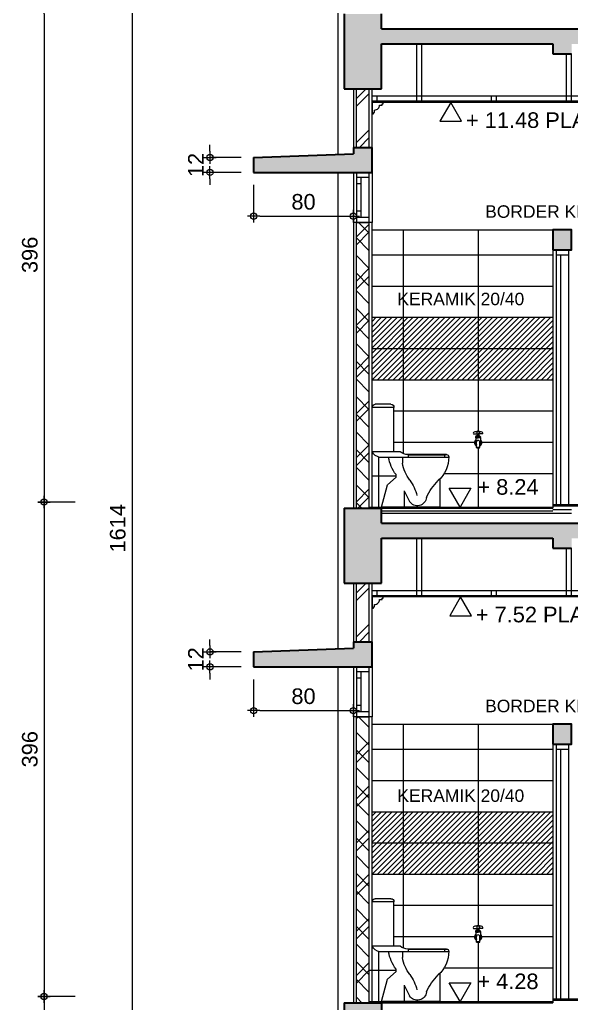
# Model space of a CAD drawing. Header units: millimetres. Extents: x -11 to 1625, y -267 to 180.
# Drawn here: x 1131.07 to 1139.92, y -32.23 to -16.47 of the extents above; entities that cross this region are included whole.
import ezdxf

# ---------------------------------------------------------------- set-up
doc = ezdxf.new("R2010")
doc.units = ezdxf.units.MM
for name, color, linetype, lineweight in [('ars', 11, 'Continuous', 5), ('blk', 1, 'Continuous', 30), ('kus', 63, 'Continuous', 15), ('lan', 7, 'Continuous', 15), ('not', 7, 'Continuous', 20), ('pla', 213, 'Continuous', 15), ('SANITAIR', 4, 'Continuous', 5), ('sol kol', 8, 'Continuous', 0), ('tem', 5, 'Continuous', 20), ('u', 6, 'Continuous', 20)]:
    doc.layers.add(name, color=color, linetype=linetype, lineweight=lineweight)
doc.styles.add('S', font='SIMPLEX', dxfattribs={"width": 1.1})
doc.styles.get("Standard").update_dxf_attribs({"font": 'ARIALUNI.TTF'})
doc.linetypes.add('BATTING', pattern='A,0.0001,-0.1,[134,ltypeshp.shx,S=0.1,R=0,X=-0.1,Y=0],-0.2,[134,ltypeshp.shx,S=0.1,R=180,X=0.1,Y=0],-0.1', length=0.4001)
doc.dimstyles.new('SK 50', dxfattribs={"dimtxt": 0.25, "dimasz": 0.1, "dimexe": 0, "dimexo": 0, "dimgap": 0.1, "dimtad": 1, "dimdec": 0, "dimlfac": 50, "dimzin": 12, "dimdsep": 46, "dimtxsty": 'Standard', "dimblk": 'BULAT', "dimcen": 0.1, "dimclrd": 256, "dimclre": 256, "dimclrt": 256, "dimadec": 0, "dimazin": 3, "dimtfac": 1, "dimtdec": 0, "dimtofl": 0, "dimtmove": 0, "dimatfit": 3, "dimldrblk": 'BULAT', "dimfxl": 0, "dimtolj": 1, "dimtzin": 0, "dimlwd": -1, "dimlwe": -1, "dimarcsym": 0})

# ---------------------------------------------------------------- blocks, each defined once
blk = doc.blocks.new('BULAT')
for p, q in [((-1, 0), (1, 0)), ((0, -1), (0, 1))]:
    blk.add_line(p, q)
blk.add_circle((0, 0), 0.5)
blk = doc.blocks.new('*D185')
at = {"layer": 'Defpoints', "color": 0, "ltscale": 0.15}
for p in [(1131.964, -32.12), (1131.464, -40.76), (1131.964, -40.76)]:
    blk.add_point(p, dxfattribs=at)
at = {"layer": 'u', "ltscale": 0.15}
for p, q in [((1131.964, -32.12), (1131.464, -32.12)), ((1131.464, -32.22), (1131.464, -40.66)), ((1131.964, -40.76), (1131.464, -40.76))]:
    blk.add_line(p, q, dxfattribs=at)
at = {"layer": 'u', "ltscale": 0.15, "xscale": 0.1, "yscale": 0.1, "zscale": 0.1}
for p, rotation in [((1131.464, -32.12), 90), ((1131.464, -40.76), 270)]:
    blk.add_blockref('BULAT', p, dxfattribs=dict(at, rotation=rotation))
at = {"layer": 'u', "ltscale": 0.15, "insert": (1131.236, -36.44), "char_height": 0.25, "attachment_point": 5, "rotation": 90}
blk.add_mtext('\\A1;432', dxfattribs=at)
blk = doc.blocks.new('*D186')
at = {"layer": 'Defpoints', "color": 0, "ltscale": 0.15}
for p in [(1131.964, -24.2), (1131.464, -32.12), (1131.964, -32.12)]:
    blk.add_point(p, dxfattribs=at)
at = {"layer": 'u', "ltscale": 0.15}
for p, q in [((1131.964, -24.2), (1131.464, -24.2)), ((1131.464, -24.3), (1131.464, -32.02)), ((1131.964, -32.12), (1131.464, -32.12))]:
    blk.add_line(p, q, dxfattribs=at)
at = {"layer": 'u', "ltscale": 0.15, "xscale": 0.1, "yscale": 0.1, "zscale": 0.1}
for p, rotation in [((1131.464, -24.2), 90), ((1131.464, -32.12), 270)]:
    blk.add_blockref('BULAT', p, dxfattribs=dict(at, rotation=rotation))
at = {"layer": 'u', "ltscale": 0.15, "insert": (1131.236, -28.16), "char_height": 0.25, "attachment_point": 5, "rotation": 90}
blk.add_mtext('\\A1;396', dxfattribs=at)
blk = doc.blocks.new('*D187')
at = {"layer": 'Defpoints', "color": 0, "ltscale": 0.15}
for p in [(1131.964, -16.28), (1131.464, -24.2), (1131.964, -24.2)]:
    blk.add_point(p, dxfattribs=at)
at = {"layer": 'u', "ltscale": 0.15}
for p, q in [((1131.964, -16.28), (1131.464, -16.28)), ((1131.464, -16.38), (1131.464, -24.1)), ((1131.964, -24.2), (1131.464, -24.2))]:
    blk.add_line(p, q, dxfattribs=at)
at = {"layer": 'u', "ltscale": 0.15, "xscale": 0.1, "yscale": 0.1, "zscale": 0.1}
for p, rotation in [((1131.464, -16.28), 90), ((1131.464, -24.2), 270)]:
    blk.add_blockref('BULAT', p, dxfattribs=dict(at, rotation=rotation))
at = {"layer": 'u', "ltscale": 0.15, "insert": (1131.236, -20.24), "char_height": 0.25, "attachment_point": 5, "rotation": 90}
blk.add_mtext('\\A1;396', dxfattribs=at)
blk = doc.blocks.new('*D190')
at = {"layer": 'Defpoints', "color": 0, "ltscale": 0.15}
for p in [(1133.374, -8.48), (1132.874, -40.76), (1133.374, -40.76)]:
    blk.add_point(p, dxfattribs=at)
at = {"layer": 'u', "ltscale": 0.15}
for p, q in [((1133.374, -8.48), (1132.874, -8.48)), ((1132.874, -8.58), (1132.874, -40.66)), ((1133.374, -40.76), (1132.874, -40.76))]:
    blk.add_line(p, q, dxfattribs=at)
at = {"layer": 'u', "ltscale": 0.15, "xscale": 0.1, "yscale": 0.1, "zscale": 0.1}
for p, rotation in [((1132.874, -8.48), 90), ((1132.874, -40.76), 270)]:
    blk.add_blockref('BULAT', p, dxfattribs=dict(at, rotation=rotation))
at = {"layer": 'u', "ltscale": 0.15, "insert": (1132.646, -24.62), "char_height": 0.25, "attachment_point": 5, "rotation": 90}
blk.add_mtext('\\A1;1614', dxfattribs=at)
blk = doc.blocks.new('Spwc1')
for p, q in [((-0.175, 0.798), (0, 0.798)), ((-0.175, 0.4425), (-0.175, 0.798)), ((-0.15, 0.823), (-0.025, 0.823)), ((0, 0.4425), (0, 0.798)), ((-0.615, 0.3975), (-0.0604, 0.3975)), ((-0.5975, 0.42), (-0.2886, 0.42)), ((-0.5816, 0.4148), (-0.5975, 0.42)), ((-0.5816, 0.4148), (-0.2886, 0.4148)), ((-0.5816, 0.4148), (-0.5816, 0.3975)), ((-0.2886, 0.42), (-0.2886, 0.3975)), ((-0.2435, 0.3975), (-0.2435, 0.3511)), ((-0.2251, 0.4425), (0, 0.4425)), ((-0.1918, 0.2402), (-0.1918, 0.2596)), ((-0.124, 0.1786), (-0.1918, 0.2402)), ((-0.5465, 0), (-0.5465, 0.2275)), ((-0.0741, 0), (-0.124, 0.1786)), ((-0.258, 0.1311), (-0.258, 0)), ((-0.5465, 0), (-0.0741, 0))]:
    blk.add_line(p, q)
for centre, radius, start, end in [((-0.15, 0.798), 0.025, 90, 180), ((-0.025, 0.798), 0.025, 0, 90), ((-0.5975, 0.4025), 0.0175, 90, 179.6021), ((-0.3615, 0.4009), 0.2535, 179.6021, 228.12266), ((-0.29, 0.525), 0.105, 270.75466, 308.22275), ((-0.4473, 0.4516), 0.3196, 323.07275, 350.36654), ((-0.0839, 0.4921), 0.0975, 283.93367, 329.40771), ((-0.5442, 0.3998), 0.3047, 322.79285, 350.80477), ((-0.8438, -0.1091), 0.4485, 24.44543, 45.72828), ((-0.0217, 0.0083), 0.3483, 143.47768, 166.03573), ((5.182, -2.5685), 6.073, 153.60665, 154.51163), ((-0.3624, 0.0836), 0.0735, 185.54906, 328.13904)]:
    blk.add_arc(centre, radius, start, end)
blk = doc.blocks.new('KRAN DPN')
for p, q in [((-0.0068, 0.056), (-0.0068, 0.0577)), ((0, 0.0556), (-0.0009, 0.0556)), ((0, 0.0556), (0.0009, 0.0556)), ((0.0068, 0.056), (0.0068, 0.0577)), ((-0.0255, 0.044), (0, 0.044)), ((-0.012, 0.0236), (-0.012, 0.0058)), ((-0.012, 0.0236), (0, 0.0236)), ((-0.005, 0.0356), (-0.0116, 0.0311)), ((-0.0069, 0.0496), (-0.0069, 0.044)), ((-0.005, 0.0356), (0, 0.0356)), ((-0.0044, 0.044), (-0.0044, 0.0357)), ((-0.0044, 0.0436), (-0.0044, 0.0357)), ((0.0255, 0.044), (0, 0.044)), ((0.005, 0.0356), (0, 0.0356)), ((0.012, 0.0236), (0, 0.0236)), ((0.0044, 0.044), (0.0044, 0.0357)), ((0.005, 0.0356), (0.0116, 0.0311)), ((0.0069, 0.0496), (0.0069, 0.044)), ((0.012, 0.0236), (0.012, 0.0058)), ((-0.0084, -0.0295), (-0.0084, -0.0107)), ((0.0084, -0.0295), (0.0084, -0.0107))]:
    blk.add_line(p, q)
for points in [[(-0.0093, 0.0249, -0.135076), (-0.01, 0.0251, -0.106889), (-0.0107, 0.0258, -0.081996), (-0.0112, 0.0268, -0.070252), (-0.0114, 0.0281, -0.070252), (-0.0112, 0.0295, -0.081996), (-0.0107, 0.0305, -0.106889), (-0.01, 0.0312, -0.135076), (-0.0093, 0.0314, -0.135076), (-0.0086, 0.0312, -0.106889), (-0.0078, 0.0305, -0.081996), (-0.0073, 0.0295, -0.070252), (-0.0071, 0.0281, -0.070252), (-0.0073, 0.0268, -0.081996), (-0.0078, 0.0258, -0.106889), (-0.0086, 0.0251, -0.135076)], [(0.0093, 0.0249, 0.135076), (0.01, 0.0251, 0.106889), (0.0107, 0.0258, 0.081996), (0.0112, 0.0268, 0.070252), (0.0114, 0.0281, 0.070252), (0.0112, 0.0295, 0.081996), (0.0107, 0.0305, 0.106889), (0.01, 0.0312, 0.135076), (0.0093, 0.0314, 0.135076), (0.0086, 0.0312, 0.106889), (0.0078, 0.0305, 0.081996), (0.0073, 0.0295, 0.070252), (0.0071, 0.0281, 0.070252), (0.0073, 0.0268, 0.081996), (0.0078, 0.0258, 0.106889), (0.0086, 0.0251, 0.135076)], [(-0.0084, -0.0295, 0.335448), (-0.0082, -0.0298, 0.039851), (-0.0059, -0.0302, 0.01707), (-0.0035, -0.0304, 0.012148), (0, -0.0305, 0.012148), (0.0035, -0.0304, 0.01707), (0.0059, -0.0302, 0.039851), (0.0082, -0.0298, 0.335448), (0.0084, -0.0295, 0.335448), (0.0082, -0.0293, 0.039851), (0.0059, -0.0288, 0.01707), (0.0035, -0.0286, 0.012148), (0, -0.0285, 0.012148), (-0.0035, -0.0286, 0.01707), (-0.0059, -0.0288, 0.039851), (-0.0082, -0.0293, 0.335448)]]:
    blk.add_lwpolyline(points, format="xyb", close=True)
for points in [[(0, 0.0252, -0.069918), (-0.002, 0.0255, -0.08174), (-0.0035, 0.0262, -0.106925), (-0.0045, 0.0273, -0.135638), (-0.0048, 0.0284, -0.135638), (-0.0045, 0.0295, -0.106925), (-0.0035, 0.0306, -0.08174), (-0.002, 0.0313, -0.069918), (0, 0.0316, -0.069918)], [(0, 0.0252, 0.069918), (0.002, 0.0255, 0.08174), (0.0035, 0.0262, 0.106925), (0.0045, 0.0273, 0.135638), (0.0048, 0.0284, 0.135638), (0.0045, 0.0295, 0.106925), (0.0035, 0.0306, 0.08174), (0.002, 0.0313, 0.069918), (0, 0.0316, 0.069918)]]:
    blk.add_lwpolyline(points, format="xyb")
for centre, radius, start, end in [((-0.0178, 0.0468), 0.0082, 86.021, 200.2935), ((-0.0014, -0.0518), 0.1079, 89.2732, 98.4366), ((-0.0009, 0.0496), 0.006, 90, 180), ((0.0002, 0.0318), 0.0269, 90.4162, 105.0874), ((-0.0002, 0.0318), 0.0269, 74.9126, 89.5838), ((0.0014, -0.0518), 0.1079, 81.5634, 90.7268), ((0.0009, 0.0496), 0.006, 0, 90), ((0.0178, 0.0468), 0.0082, 339.7065, 93.979), ((-0.0006, -0.0034), 0.0192, 126.5275, 246.031), ((-0.0086, 0.0266), 0.0054, 124.3, 175.2185), ((-0.0086, 0.0278), 0.0054, 188.1598, 231.4655), ((0.0126, -0.002), 0.0258, 162.5463, 215.4552), ((0.0072, -0.0035), 0.0172, 149.7355, 204.8477), ((0, 0), 0.00923, 33.9868, 146.0132), ((-0.0072, -0.0035), 0.0172, 335.1523, 30.2645), ((0.0006, -0.0034), 0.0192, 293.969, 53.4725), ((-0.0126, -0.002), 0.0258, 324.5448, 17.4537), ((0.0086, 0.0266), 0.0054, 4.7815, 55.7), ((0.0086, 0.0278), 0.0054, 308.5345, 351.8402)]:
    blk.add_arc(centre, radius, start, end)
blk = doc.blocks.new('PEILA')
blk.add_lwpolyline([(-0.188, -0.325), (0.188, -0.325), (0, 0)], close=True)
at = {"style": 'S', "width": 1.1, "flags": 4}
blk.add_attdef('CAT', (0.265, -0.289), '', height=0.2, dxfattribs=at)
blk = doc.blocks.new('*D195')
at = {"layer": 'Defpoints', "color": 0, "ltscale": 0.15}
for p in [(1134.824, -27.04), (1136.424, -27.04), (1136.424, -27.54)]:
    blk.add_point(p, dxfattribs=at)
at = {"layer": 'u', "ltscale": 0.15}
for p, q in [((1134.824, -27.04), (1134.824, -27.54)), ((1136.424, -27.04), (1136.424, -27.54)), ((1134.924, -27.54), (1136.324, -27.54))]:
    blk.add_line(p, q, dxfattribs=at)
at = {"layer": 'u', "ltscale": 0.15, "xscale": 0.1, "yscale": 0.1, "zscale": 0.1, "rotation": 180}
blk.add_blockref('BULAT', (1134.824, -27.54), dxfattribs=at)
at = {"layer": 'u', "ltscale": 0.15, "xscale": 0.1, "yscale": 0.1, "zscale": 0.1}
blk.add_blockref('BULAT', (1136.424, -27.54), dxfattribs=at)
at = {"layer": 'u', "ltscale": 0.15, "insert": (1135.624, -27.312), "char_height": 0.25, "attachment_point": 5}
blk.add_mtext('\\A1;80', dxfattribs=at)
blk = doc.blocks.new('*D196')
at = {"layer": 'Defpoints', "color": 0, "ltscale": 0.15}
for p in [(1134.624, -26.6), (1134.124, -26.84), (1134.624, -26.84)]:
    blk.add_point(p, dxfattribs=at)
at = {"layer": 'u', "ltscale": 0.15}
for p, q in [((1134.124, -26.5), (1134.124, -26.4)), ((1134.624, -26.6), (1134.124, -26.6)), ((1134.624, -26.84), (1134.124, -26.84)), ((1134.124, -26.94), (1134.124, -27.04))]:
    blk.add_line(p, q, dxfattribs=at)
at = {"layer": 'u', "ltscale": 0.15, "xscale": 0.1, "yscale": 0.1, "zscale": 0.1}
for p, rotation in [((1134.124, -26.6), 270), ((1134.124, -26.84), 90)]:
    blk.add_blockref('BULAT', p, dxfattribs=dict(at, rotation=rotation))
at = {"layer": 'u', "ltscale": 0.15, "insert": (1133.898, -26.72), "char_height": 0.25, "attachment_point": 5, "rotation": 90}
blk.add_mtext('\\A1;12', dxfattribs=at)
blk = doc.blocks.new('*D200')
at = {"layer": 'Defpoints', "color": 0, "ltscale": 0.15}
for p in [(1134.824, -19.12), (1136.424, -19.12), (1136.424, -19.62)]:
    blk.add_point(p, dxfattribs=at)
at = {"layer": 'u', "ltscale": 0.15}
for p, q in [((1134.824, -19.12), (1134.824, -19.62)), ((1136.424, -19.12), (1136.424, -19.62)), ((1134.924, -19.62), (1136.324, -19.62))]:
    blk.add_line(p, q, dxfattribs=at)
at = {"layer": 'u', "ltscale": 0.15, "xscale": 0.1, "yscale": 0.1, "zscale": 0.1, "rotation": 180}
blk.add_blockref('BULAT', (1134.824, -19.62), dxfattribs=at)
at = {"layer": 'u', "ltscale": 0.15, "xscale": 0.1, "yscale": 0.1, "zscale": 0.1}
blk.add_blockref('BULAT', (1136.424, -19.62), dxfattribs=at)
at = {"layer": 'u', "ltscale": 0.15, "insert": (1135.624, -19.392), "char_height": 0.25, "attachment_point": 5}
blk.add_mtext('\\A1;80', dxfattribs=at)
blk = doc.blocks.new('*D201')
at = {"layer": 'Defpoints', "color": 0, "ltscale": 0.15}
for p in [(1134.624, -18.68), (1134.124, -18.92), (1134.624, -18.92)]:
    blk.add_point(p, dxfattribs=at)
at = {"layer": 'u', "ltscale": 0.15}
for p, q in [((1134.124, -18.58), (1134.124, -18.48)), ((1134.624, -18.68), (1134.124, -18.68)), ((1134.624, -18.92), (1134.124, -18.92)), ((1134.124, -19.02), (1134.124, -19.12))]:
    blk.add_line(p, q, dxfattribs=at)
at = {"layer": 'u', "ltscale": 0.15, "xscale": 0.1, "yscale": 0.1, "zscale": 0.1}
for p, rotation in [((1134.124, -18.68), 270), ((1134.124, -18.92), 90)]:
    blk.add_blockref('BULAT', p, dxfattribs=dict(at, rotation=rotation))
at = {"layer": 'u', "ltscale": 0.15, "insert": (1133.898, -18.8), "char_height": 0.25, "attachment_point": 5, "rotation": 90}
blk.add_mtext('\\A1;12', dxfattribs=at)
blk = doc.blocks.new('PEIL')
blk.add_lwpolyline([(-0.188, 0.325), (0.188, 0.325), (0, 0)], close=True)
at = {"style": 'S', "width": 1.1, "flags": 4}
blk.add_attdef('CAT', (0.265, 0.036), '', height=0.2, dxfattribs=at)

msp = doc.modelspace()

# ---------------------------------------------------------------- hatches: boundary and pattern name
at = {"layer": 'ars'}
h = msp.add_hatch(dxfattribs=at)
h.set_pattern_fill('TEMBOK', color=256, scale=0.5)
h.set_pattern_definition([(45, (1108.5823, -120.578), (-0.3535534, 0.3535534), []), (45, (1108.7073, -120.578), (-0.3535534, 0.3535534), [])])
h.paths.add_polyline_path([(1136.4738433, -18.5200001), (1136.4738433, -17.5800001), (1136.6738433, -17.5800001), (1136.6738433, -18.5200001)])
h = msp.add_hatch(dxfattribs=at)
h.set_pattern_fill('TEMBOK', color=256, scale=0.5)
h.set_pattern_definition([(45, (1108.5823, -122.798), (-0.3535534, 0.3535534), []), (45, (1108.7073, -122.798), (-0.3535534, 0.3535534), [])])
h.paths.add_polyline_path([(1136.4738433, -24.3000001), (1136.4738433, -19.7200001), (1136.6738433, -19.7200001), (1136.6738433, -24.3000001)])
h = msp.add_hatch(dxfattribs=at)
h.set_pattern_fill('_USER', color=256, scale=0.2, angle=135, pattern_type=0)
h.set_pattern_definition([(135, (941.799, -34.88166), (-0.14142136, -0.14142136), [])])
h.paths.add_polyline_path([(1136.6738433, -19.7200001), (1136.4738433, -19.7200001), (1136.4738433, -24.3000001), (1136.6738433, -24.3000001)])
h = msp.add_hatch(dxfattribs=at)
h.set_pattern_fill('_USER', color=256, scale=0.06, angle=45, pattern_type=0)
h.set_pattern_definition([(45, (1136.723843, -22.24), (-0.0424264, 0.0424264), [])])
h.paths.add_polyline_path([(1139.6238433, -21.2400001), (1138.4238433, -21.2400001), (1138.4238433, -21.7400001), (1139.6238433, -21.7400001)])
h.paths.add_polyline_path([(1139.6238433, -21.7400001), (1138.4238433, -21.7400001), (1138.4238433, -22.2400001), (1139.6238433, -22.2400001)])
h.paths.add_polyline_path([(1138.4238433, -21.7400001), (1137.2238433, -21.7400001), (1137.2238433, -22.2400001), (1138.4238433, -22.2400001)])
h.paths.add_polyline_path([(1138.4238433, -21.2400001), (1137.2238433, -21.2400001), (1137.2238433, -21.7400001), (1138.4238433, -21.7400001)])
h.paths.add_polyline_path([(1137.2238433, -21.2400001), (1136.7238433, -21.2400001), (1136.7238433, -21.7400001), (1137.2238433, -21.7400001)])
h.paths.add_polyline_path([(1137.2238433, -21.7400001), (1136.7238433, -21.7400001), (1136.7238433, -22.2400001), (1137.2238433, -22.2400001)])
h = msp.add_hatch(dxfattribs=at)
h.set_pattern_fill('TEMBOK', color=256, scale=0.5)
h.set_pattern_definition([(45, (1108.5823, -128.498), (-0.3535534, 0.3535534), []), (45, (1108.7073, -128.498), (-0.3535534, 0.3535534), [])])
h.paths.add_polyline_path([(1136.4738433, -26.4400001), (1136.4738433, -25.5000001), (1136.6738433, -25.5000001), (1136.6738433, -26.4400001)])
h = msp.add_hatch(dxfattribs=at)
h.set_pattern_fill('TEMBOK', color=256, scale=0.5)
h.set_pattern_definition([(45, (1108.5823, -131.798), (-0.3535534, 0.3535534), []), (45, (1108.7073, -131.798), (-0.3535534, 0.3535534), [])])
h.paths.add_polyline_path([(1136.4738433, -32.2200001), (1136.4738433, -27.6400001), (1136.6738433, -27.6400001), (1136.6738433, -32.2200001)])
h = msp.add_hatch(dxfattribs=at)
h.set_pattern_fill('_USER', color=256, scale=0.2, angle=135, pattern_type=0)
h.set_pattern_definition([(135, (941.799, -42.80166), (-0.14142136, -0.14142136), [])])
h.paths.add_polyline_path([(1136.4738433, -32.2200001), (1136.6738433, -32.2200001), (1136.6738433, -27.6400001), (1136.4738433, -27.6400001)])
h = msp.add_hatch(dxfattribs=at)
h.set_pattern_fill('_USER', color=256, scale=0.06, angle=45, pattern_type=0)
h.set_pattern_definition([(45, (1136.723843, -30.16), (-0.0424264, 0.0424264), [])])
h.paths.add_polyline_path([(1139.6238433, -29.1600001), (1138.4238433, -29.1600001), (1138.4238433, -29.6600001), (1139.6238433, -29.6600001)])
h.paths.add_polyline_path([(1139.6238433, -29.6600001), (1138.4238433, -29.6600001), (1138.4238433, -30.1600001), (1139.6238433, -30.1600001)])
h.paths.add_polyline_path([(1138.4238433, -29.6600001), (1137.2238433, -29.6600001), (1137.2238433, -30.1600001), (1138.4238433, -30.1600001)])
h.paths.add_polyline_path([(1138.4238433, -29.1600001), (1137.2238433, -29.1600001), (1137.2238433, -29.6600001), (1138.4238433, -29.6600001)])
h.paths.add_polyline_path([(1137.2238433, -29.1600001), (1136.7238433, -29.1600001), (1136.7238433, -29.6600001), (1137.2238433, -29.6600001)])
h.paths.add_polyline_path([(1137.2238433, -29.6600001), (1136.7238433, -29.6600001), (1136.7238433, -30.1600001), (1137.2238433, -30.1600001)])
at = {"layer": 'sol kol'}
h = msp.add_hatch(color=256, dxfattribs=at)
h.dxf.hatch_style = 1
h.paths.add_polyline_path([(1150.5738433, -16.6200001), (1150.5738433, -16.3800001), (1145.2738433, -16.3800001), (1145.2738433, -16.6200001), (1136.8738433, -16.6200001), (1136.8738433, -16.3800001), (1136.2738433, -16.3800001), (1136.2738433, -17.5800001), (1136.8738433, -17.5800001), (1136.8738433, -16.8600001), (1139.6238433, -16.8600001), (1139.6238433, -17.0200001), (1139.9238433, -17.0200001), (1139.9238433, -16.8600001), (1145.2738433, -16.8600001), (1145.2738433, -17.5800001), (1145.8738433, -17.5800001), (1145.8738433, -16.6200001), (1149.2738433, -16.6200001), (1149.2738433, -17.5800001), (1149.8738433, -17.5800001), (1149.8738433, -16.6200001)])
h = msp.add_hatch(color=256, dxfattribs=at)
h.dxf.hatch_style = 1
h.paths.add_polyline_path([(1136.4238433, -18.6200001), (1134.8238433, -18.6800001), (1134.8238433, -18.9200001), (1136.7238433, -18.9200001), (1136.7238433, -18.5200001), (1136.4238433, -18.5200001)])
h = msp.add_hatch(color=256, dxfattribs=at)
h.dxf.hatch_style = 1
h.paths.add_polyline_path([(1139.6238433, -19.8400001), (1139.6238433, -20.1600001), (1139.9238433, -20.1600001), (1139.9238433, -19.8400001)])
h = msp.add_hatch(color=256, dxfattribs=at)
h.dxf.hatch_style = 1
h.paths.add_polyline_path([(1150.5738433, -24.5400001), (1150.5738433, -24.3000001), (1145.2738433, -24.3000001), (1145.2738433, -24.5400001), (1136.8738433, -24.5400001), (1136.8738433, -24.3000001), (1136.2738433, -24.3000001), (1136.2738433, -25.5000001), (1136.8738433, -25.5000001), (1136.8738433, -24.7800001), (1139.6238433, -24.7800001), (1139.6238433, -24.9400001), (1139.9238433, -24.9400001), (1139.9238433, -24.7800001), (1145.2738433, -24.7800001), (1145.2738433, -25.5000001), (1145.8738433, -25.5000001), (1145.8738433, -24.5400001), (1149.2738433, -24.5400001), (1149.2738433, -25.5000001), (1149.8738433, -25.5000001), (1149.8738433, -24.5400001)])
h = msp.add_hatch(color=256, dxfattribs=at)
h.dxf.hatch_style = 1
h.paths.add_polyline_path([(1134.8238433, -26.6000001), (1134.8238433, -26.8400001), (1136.7238433, -26.8400001), (1136.7238433, -26.4400001), (1136.4238433, -26.4400001), (1136.4238433, -26.5400001)])
h = msp.add_hatch(color=256, dxfattribs=at)
h.dxf.hatch_style = 1
h.paths.add_polyline_path([(1139.9238433, -27.7600001), (1139.6238433, -27.7600001), (1139.6238433, -28.0800001), (1139.9238433, -28.0800001)])
h = msp.add_hatch(color=256, dxfattribs=at)
h.dxf.hatch_style = 1
h.paths.add_polyline_path([(1150.5738433, -32.4600001), (1150.5738433, -32.2200001), (1145.2738433, -32.2200001), (1145.2738433, -32.4600001), (1136.8738433, -32.4600001), (1136.8738433, -32.2200001), (1136.2738433, -32.2200001), (1136.2738433, -33.4200001), (1136.8738433, -33.4200001), (1136.8738433, -32.7000001), (1139.6238433, -32.7000001), (1139.6238433, -32.8600001), (1139.9238433, -32.8600001), (1139.9238433, -32.7000001), (1142.8338433, -32.7000001), (1142.8338433, -32.8600001), (1143.1338433, -32.8600001), (1143.1338433, -32.7000001), (1145.2738433, -32.7000001), (1145.2738433, -33.4200001), (1145.8738433, -33.4200001), (1145.8738433, -32.4600001), (1149.2738433, -32.4600001), (1149.2738433, -33.4200001), (1149.8738433, -33.4200001), (1149.8738433, -32.4600001)])

# ---------------------------------------------------------------- linework, layer by layer
at = {"layer": 'ars'}
for p, q in [((1145.4238433, -17.8000001), (1136.7238433, -17.8000001)), ((1136.7238433, -19.8400001), (1139.6238433, -19.8400001)), ((1137.2238433, -19.8400001), (1137.2238433, -23.4241692)), ((1138.4238433, -19.8400001), (1138.4238433, -23.0654799)), ((1136.7238433, -20.2400001), (1139.6238433, -20.2400001)), ((1136.7238433, -20.7400001), (1139.6238433, -20.7400001)), ((1136.7238433, -21.2400001), (1139.6238433, -21.2400001)), ((1136.7238433, -21.7400001), (1139.6238433, -21.7400001)), ((1136.7238433, -22.2400001), (1139.6238433, -22.2400001)), ((1137.0738433, -22.7400001), (1139.6238433, -22.7400001)), ((1137.0738433, -23.2400001), (1138.3659039, -23.2400001)), ((1138.4817828, -23.2400001), (1139.6238433, -23.2400001)), ((1136.8238433, -23.4785606), (1136.8238433, -24.3000001)), ((1138.4238433, -23.3307664), (1138.4238433, -24.3000001)), ((1136.7238433, -23.7800001), (1137.1074841, -23.7800001)), ((1137.8811263, -23.7400001), (1139.6238433, -23.7400001)), ((1139.6238433, -24.2400001), (1145.4238433, -24.2400001)), ((1139.6238433, -24.2600001), (1145.4238433, -24.2600001)), ((1136.6738433, -24.2800001), (1139.6238433, -24.2800001)), ((1136.6738433, -24.3000001), (1139.6238433, -24.3000001)), ((1139.6238433, -24.2800001), (1139.6238433, -24.3000001)), ((1145.4238433, -25.7200001), (1136.7238433, -25.7200001)), ((1137.2238433, -27.7600001), (1137.2238433, -31.3441692)), ((1138.4238433, -27.7600001), (1138.4238433, -30.9854799)), ((1136.7238433, -28.1600001), (1139.6238433, -28.1600001)), ((1136.7238433, -28.6600001), (1139.6238433, -28.6600001)), ((1136.7238433, -29.1600001), (1139.6238433, -29.1600001)), ((1136.7238433, -29.6600001), (1139.6238433, -29.6600001)), ((1136.7238433, -30.1600001), (1139.6238433, -30.1600001)), ((1137.0738433, -30.6600001), (1139.6238433, -30.6600001)), ((1137.0738433, -31.1600001), (1138.3659039, -31.1600001)), ((1138.4817828, -31.1600001), (1139.6238433, -31.1600001)), ((1138.4238433, -31.2507664), (1138.4238433, -32.2200001)), ((1136.8238433, -31.3985606), (1136.8238433, -32.2200001)), ((1137.8811263, -31.6600001), (1139.6238433, -31.6600001)), ((1136.6738433, -31.7000001), (1137.1074841, -31.7000001)), ((1136.6738433, -32.2000001), (1139.6238433, -32.2000001)), ((1136.6738433, -32.2200001), (1139.6238433, -32.2200001)), ((1139.6238433, -32.1600001), (1145.4238433, -32.1600001)), ((1139.6238433, -32.1800001), (1145.4238433, -32.1800001)), ((1139.6238433, -32.2000001), (1139.6238433, -32.2200001))]:
    msp.add_line(p, q, dxfattribs=at)
at = {"layer": 'ars', "linetype": 'BATTING', "ltscale": 0.1}
msp.add_line((1136.8738433, -24.3400001), (1139.6238433, -24.3400001), dxfattribs=at)
at = {"layer": 'ars', "linetype": 'BATTING', "ltscale": 0.15}
msp.add_line((1139.6238433, -24.3200001), (1139.9238433, -24.3200001), dxfattribs=at)
at = {"layer": 'ars'}
for points in [[(1136.4738433, -18.5200001), (1136.4738433, -17.5800001), (1136.6738433, -17.5800001), (1136.6738433, -18.5200001)], [(1136.4738433, -24.3000001), (1136.4738433, -19.7200001), (1136.6738433, -19.7200001), (1136.6738433, -24.3000001)], [(1136.4738433, -26.4400001), (1136.4738433, -25.5000001), (1136.6738433, -25.5000001), (1136.6738433, -26.4400001)], [(1136.4738433, -32.2200001), (1136.4738433, -27.6400001), (1136.6738433, -27.6400001), (1136.6738433, -32.2200001)]]:
    msp.add_lwpolyline(points, close=True, dxfattribs=at)
at = {"layer": 'blk'}
for p, q in [((1136.2738433, -16.3800001), (1136.2738433, -17.5800001)), ((1136.8738433, -16.6200001), (1136.8738433, -16.3800001)), ((1136.8738433, -16.6200001), (1145.2738433, -16.6200001)), ((1136.8738433, -16.8600001), (1139.6238433, -16.8600001)), ((1136.8738433, -17.5800001), (1136.8738433, -16.8600001)), ((1139.6238433, -16.8600001), (1139.6238433, -17.0200001)), ((1139.6238433, -17.0200001), (1139.9238433, -17.0200001)), ((1136.2738433, -17.5800001), (1136.8738433, -17.5800001)), ((1136.4238433, -18.5200001), (1136.7238433, -18.5200001)), ((1136.4238433, -18.5200001), (1136.4238433, -18.6200001)), ((1136.7238433, -18.9200001), (1136.7238433, -18.5200001)), ((1134.8238433, -18.6800001), (1136.4238433, -18.6200001)), ((1134.8238433, -18.6800001), (1134.8238433, -18.9200001)), ((1134.8238433, -18.9200001), (1136.7238433, -18.9200001)), ((1136.2738433, -24.3000001), (1136.8738433, -24.3000001)), ((1136.2738433, -24.3000001), (1136.2738433, -25.5000001)), ((1136.8738433, -24.5400001), (1136.8738433, -24.3000001)), ((1136.8738433, -24.5400001), (1145.2738433, -24.5400001)), ((1136.8738433, -24.7800001), (1139.6238433, -24.7800001)), ((1136.8738433, -25.5000001), (1136.8738433, -24.7800001)), ((1139.6238433, -24.7800001), (1139.6238433, -24.9400001)), ((1139.6238433, -24.9400001), (1139.9238433, -24.9400001)), ((1136.2738433, -25.5000001), (1136.8738433, -25.5000001)), ((1136.4238433, -26.4400001), (1136.7238433, -26.4400001)), ((1136.4238433, -26.4400001), (1136.4238433, -26.5400001)), ((1136.7238433, -26.8400001), (1136.7238433, -26.4400001)), ((1134.8238433, -26.6000001), (1136.4238433, -26.5400001)), ((1134.8238433, -26.6000001), (1134.8238433, -26.8400001)), ((1134.8238433, -26.8400001), (1136.7238433, -26.8400001)), ((1136.2738433, -32.2200001), (1136.8738433, -32.2200001)), ((1136.2738433, -32.2200001), (1136.2738433, -33.4200001)), ((1136.8738433, -32.2200001), (1136.8738433, -32.4600001))]:
    msp.add_line(p, q, dxfattribs=at)
for points in [[(1139.6238433, -20.1600001), (1139.9238433, -20.1600001), (1139.9238433, -19.8400001), (1139.6238433, -19.8400001)], [(1139.6238433, -28.0800001), (1139.9238433, -28.0800001), (1139.9238433, -27.7600001), (1139.6238433, -27.7600001)]]:
    msp.add_lwpolyline(points, close=True, dxfattribs=at)
at = {"layer": 'kus'}
for p, q in [((1136.4238433, -18.9200001), (1136.4238433, -19.7200001)), ((1136.4738433, -18.9200001), (1136.4738433, -19.7200001)), ((1136.6738433, -19.0000001), (1136.4738433, -19.0000001)), ((1136.5438433, -19.0000001), (1136.5438433, -19.6400001)), ((1136.6738433, -18.9200001), (1136.6738433, -19.7200001)), ((1136.7238433, -18.9200001), (1136.7238433, -19.7200001)), ((1136.5438433, -19.1000001), (1136.4738433, -19.1000001)), ((1136.5438433, -19.5400001), (1136.4738433, -19.5400001)), ((1136.6738433, -19.6400001), (1136.4738433, -19.6400001)), ((1139.6738433, -20.1600001), (1139.6738433, -24.2400001)), ((1139.8738433, -20.1600001), (1139.8738433, -24.2400001)), ((1139.6738433, -20.2400001), (1139.8738433, -20.2400001)), ((1139.7438433, -20.2400001), (1139.7438433, -24.2400001)), ((1136.4238433, -26.8400001), (1136.4238433, -27.6400001)), ((1136.4738433, -26.8400001), (1136.4738433, -27.6400001)), ((1136.6738433, -26.9200001), (1136.4738433, -26.9200001)), ((1136.5438433, -26.9200001), (1136.5438433, -27.5600001)), ((1136.6738433, -26.8400001), (1136.6738433, -27.6400001)), ((1136.7238433, -26.8400001), (1136.7238433, -27.6400001)), ((1136.5438433, -27.0200001), (1136.4738433, -27.0200001)), ((1136.5438433, -27.4600001), (1136.4738433, -27.4600001)), ((1136.6738433, -27.5600001), (1136.4738433, -27.5600001)), ((1139.6738433, -28.0800001), (1139.6738433, -32.1600001)), ((1139.6738433, -28.1600001), (1139.8738433, -28.1600001)), ((1139.7438433, -28.1600001), (1139.7438433, -32.1600001)), ((1139.8738433, -28.0800001), (1139.8738433, -32.1600001))]:
    msp.add_line(p, q, dxfattribs=at)
at = {"layer": 'lan'}
for p, q in [((1136.4238433, -17.5800001), (1136.4238433, -18.5200001)), ((1136.7238433, -18.5200001), (1136.7238433, -17.5800001)), ((1139.6238433, -20.1600001), (1139.6238433, -24.2400001)), ((1139.6238433, -24.2400001), (1139.6238433, -24.2800001)), ((1136.8738433, -24.3800001), (1139.9238433, -24.3800001)), ((1136.4238433, -25.5000001), (1136.4238433, -26.4400001)), ((1136.7238433, -26.4400001), (1136.7238433, -25.5000001)), ((1136.4238433, -27.6400001), (1136.4238433, -32.2200001)), ((1136.7238433, -27.6400001), (1136.4238433, -27.6400001)), ((1136.7238433, -32.2000001), (1136.7238433, -27.6400001)), ((1136.7238433, -27.7600001), (1139.6238433, -27.7600001)), ((1139.6238433, -28.0800001), (1139.6238433, -32.1600001)), ((1139.6238433, -32.1600001), (1139.6238433, -32.2000001))]:
    msp.add_line(p, q, dxfattribs=at)
for points in [[(1136.8838433, -17.8400001), (1136.8838433, -17.8200001), (1136.9038433, -17.8200001), (1136.9038433, -17.8000001), (1136.7238433, -17.8000001), (1136.7238433, -17.9800001), (1136.7438433, -17.9800001), (1136.7438433, -17.9600001), (1136.7638433, -17.9600001), (1136.7638433, -17.9200001, 0.4142135624), (1136.8438433, -17.8400001)], [(1136.8838433, -25.7600001), (1136.8838433, -25.7400001), (1136.9038433, -25.7400001), (1136.9038433, -25.7200001), (1136.7238433, -25.7200001), (1136.7238433, -25.9000001), (1136.7438433, -25.9000001), (1136.7438433, -25.8800001), (1136.7638433, -25.8800001), (1136.7638433, -25.8400001, 0.4142135624), (1136.8438433, -25.7600001)]]:
    msp.add_lwpolyline(points, format="xyb", close=True, dxfattribs=at)
at = {"layer": 'pla'}
for p, q in [((1137.4338433, -16.8600001), (1137.4338433, -17.7800001)), ((1137.5138433, -16.8600001), (1137.5138433, -17.7800001)), ((1139.8338433, -17.0200001), (1139.8338433, -17.7800001)), ((1139.9138433, -17.0200001), (1139.9138433, -17.7800001)), ((1145.4238433, -17.7000001), (1136.7238433, -17.7000001)), ((1145.4238433, -17.7800001), (1136.7238433, -17.7800001)), ((1136.8038433, -17.7800001), (1136.8038433, -17.7000001)), ((1138.6338433, -17.7000001), (1138.6338433, -17.7800001)), ((1138.7138433, -17.7000001), (1138.7138433, -17.7800001)), ((1137.4338433, -24.7800001), (1137.4338433, -25.7000001)), ((1137.5138433, -24.7800001), (1137.5138433, -25.7000001)), ((1139.8338433, -24.9400001), (1139.8338433, -25.7000001)), ((1139.9138433, -24.9400001), (1139.9138433, -25.7000001)), ((1145.4238433, -25.6200001), (1136.7238433, -25.6200001)), ((1136.8038433, -25.7000001), (1136.8038433, -25.6200001)), ((1138.6338433, -25.6200001), (1138.6338433, -25.7000001)), ((1138.7138433, -25.6200001), (1138.7138433, -25.7000001)), ((1145.4238433, -25.7000001), (1136.7238433, -25.7000001))]:
    msp.add_line(p, q, dxfattribs=at)
at = {"layer": 'tem'}
for p, q in [((1136.1738433, -11.0000001), (1136.1738433, -18.6293751)), ((1136.1738433, -18.9200001), (1136.1738433, -26.5493751)), ((1136.7238433, -19.7200001), (1136.4238433, -19.7200001)), ((1136.4238433, -19.7200001), (1136.4238433, -24.3000001)), ((1136.7238433, -24.2800001), (1136.7238433, -19.7200001)), ((1136.1738433, -26.8400001), (1136.1738433, -35.1893751))]:
    msp.add_line(p, q, dxfattribs=at)

# ---------------------------------------------------------------- block references
at = {"layer": 'not'}
ref = msp.add_blockref('PEILA', (1137.9858211, -17.8000001), dxfattribs=dict(at, xscale=0.9237604307034012, yscale=0.9237604307034012, zscale=0.9237604307034012))
ref.add_attrib('CAT', '+ 11.48 PLAFOND GRC T= 4 mm', (1138.2291665, -18.206552), dxfattribs={"layer": '0', "height": 0.25, "flags": 4})
ref = msp.add_blockref('PEIL', (1138.1355031, -24.2800001), dxfattribs=dict(at, xscale=0.9237604307034012, yscale=0.9237604307034012, zscale=0.9237604307034012))
ref.add_attrib('CAT', '+ 8.24', (1138.4121767, -24.0826942), dxfattribs={"layer": '0', "height": 0.25, "flags": 4})
ref = msp.add_blockref('PEILA', (1138.1438969, -25.7200001), dxfattribs=dict(at, xscale=0.9237604307034012, yscale=0.9237604307034012, zscale=0.9237604307034012))
ref.add_attrib('CAT', '+ 7.52 PLAFOND GRC T= 4 mm', (1138.3872423, -26.126552), dxfattribs={"layer": '0', "height": 0.25, "flags": 4})
ref = msp.add_blockref('PEIL', (1138.1355031, -32.2000001), dxfattribs=dict(at, xscale=0.9237604307034012, yscale=0.9237604307034012, zscale=0.9237604307034012))
ref.add_attrib('CAT', '+ 4.28', (1138.4121767, -32.0026942), dxfattribs={"layer": '0', "height": 0.25, "flags": 4})
at = {"layer": 'SANITAIR'}
for name, p, xscale, yscale, zscale in [('Spwc1', (1136.7238433, -24.2800001), -2, 2, 2), ('KRAN DPN', (1138.4238433, -23.2400001), 2.975482028092233, 2.975482028092233, 2.975482028092233), ('Spwc1', (1136.7238433, -32.2000001), -2, 2, 2), ('KRAN DPN', (1138.4238433, -31.1600001), 2.975482028092233, 2.975482028092233, 2.975482028092233)]:
    msp.add_blockref(name, p, dxfattribs=dict(at, xscale=xscale, yscale=yscale, zscale=zscale))

# ---------------------------------------------------------------- texts
at = {"layer": 'not', "char_height": 0.2, "attachment_point": 1}
for s, width, insert in [('\\pi0.055978;BORDER KERAMIK 20/40', 3.386035834, (1138.481039, -19.4463494)), ('\\pi0.035468;KERAMIK 20/40', 2.072299349, (1137.0938242, -20.8466343)), ('\\pi0.055978;BORDER KERAMIK 20/40', 3.386035834, (1138.481039, -27.3663494)), ('\\pi0.035468;KERAMIK 20/40', 2.072299349, (1137.0938242, -28.8029558))]:
    msp.add_mtext_dynamic_manual_height_columns(s, width=width, gutter_width=4.3707989, heights=[0], dxfattribs=dict(at, insert=insert))

# ---------------------------------------------------------------- dimensions: what is measured, and where the dimension line sits
at = {"layer": 'u', "ltscale": 0.15}
for base, p1, p2, picture, middle in [((1132.8738433, -40.7600001), (1133.3738433, -8.4800001), (1133.3738433, -40.7600001), '*D190', (1132.8738433, -24.6200001)), ((1131.4638275, -24.2000001), (1131.9638275, -16.2800001), (1131.9638275, -24.2000001), '*D187', (1131.4638275, -20.2400001)), ((1134.1238433, -18.9200001), (1134.6238433, -18.6800001), (1134.6238433, -18.9200001), '*D201', (1134.1238433, -18.8000001)), ((1131.4638275, -32.1200001), (1131.9638275, -24.2000001), (1131.9638275, -32.1200001), '*D186', (1131.4638275, -28.1600001)), ((1134.1238433, -26.8400001), (1134.6238433, -26.6000001), (1134.6238433, -26.8400001), '*D196', (1134.1238433, -26.7200001)), ((1131.4638275, -40.7600001), (1131.9638275, -32.1200001), (1131.9638275, -40.7600001), '*D185', (1131.4638275, -36.4400001))]:
    dim = msp.add_linear_dim(base=base, p1=p1, p2=p2, angle=270, dimstyle='SK 50', dxfattribs=at)
    dim.commit()
    dim.dimension.update_dxf_attribs({"geometry": picture, "text_midpoint": middle, "dimtype": 160})
for base, p1, p2, picture, middle in [((1136.4238433, -19.6200001), (1134.8238433, -19.1200001), (1136.4238433, -19.1200001), '*D200', (1135.6238433, -19.6200001)), ((1136.4238433, -27.5400001), (1134.8238433, -27.0400001), (1136.4238433, -27.0400001), '*D195', (1135.6238433, -27.5400001))]:
    dim = msp.add_linear_dim(base=base, p1=p1, p2=p2, dimstyle='SK 50', override={"dimdec": 1}, dxfattribs=at)
    dim.commit()
    dim.dimension.update_dxf_attribs({"geometry": picture, "text_midpoint": middle, "dimtype": 160})

doc.saveas('drawing.dxf')
